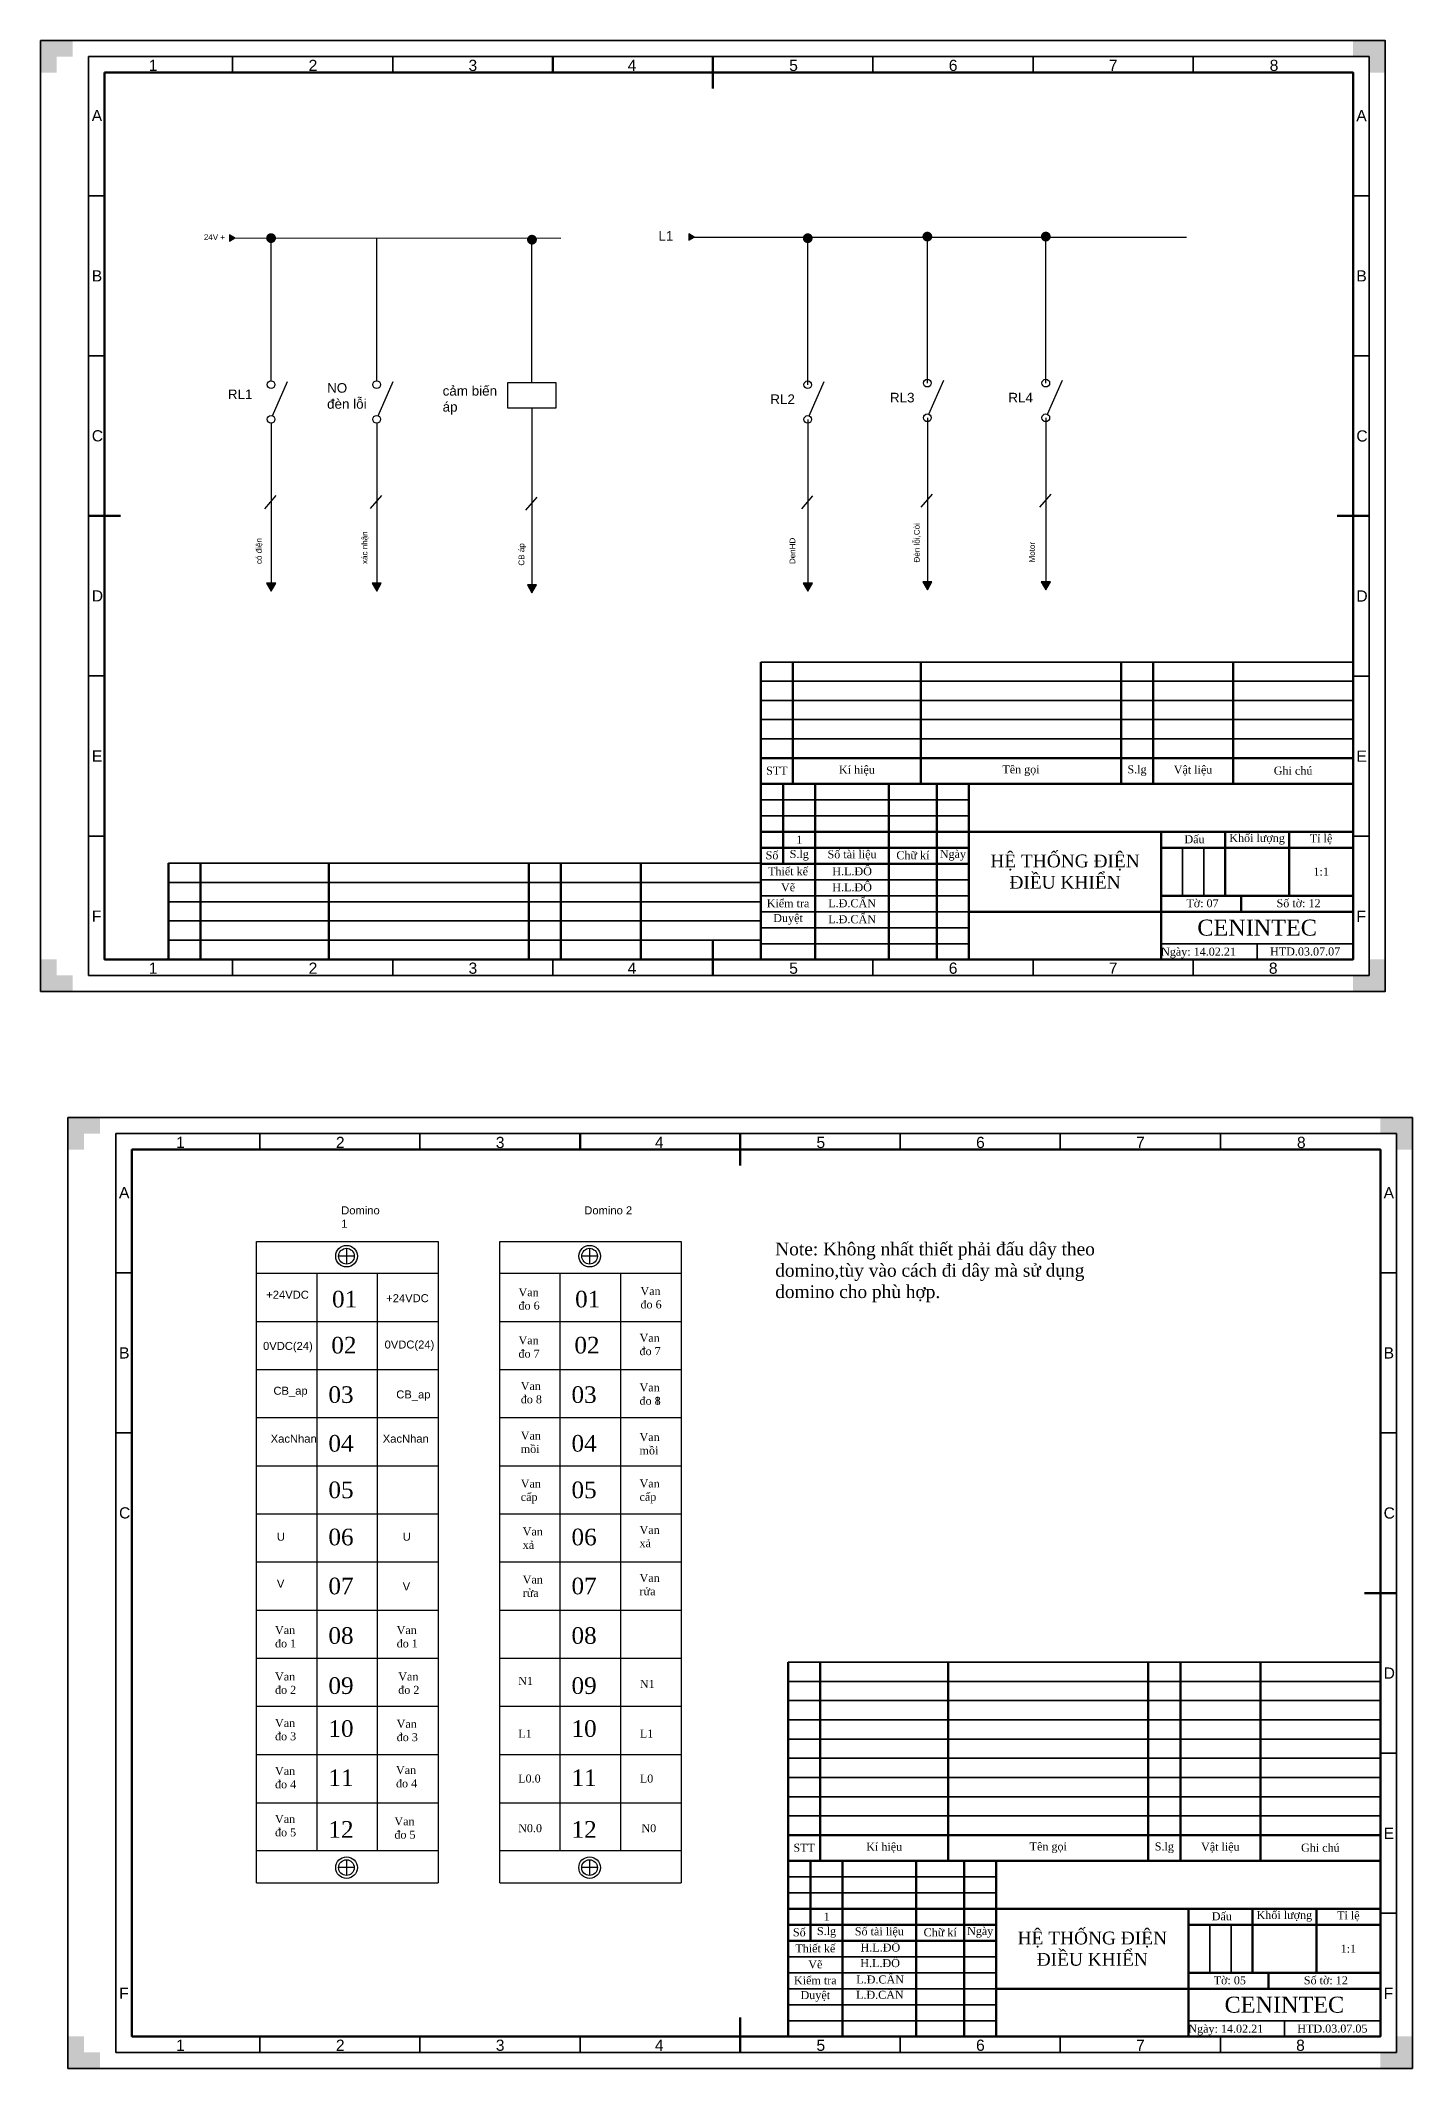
# Model space of a CAD drawing. Header units: inches. Extents: x 425 to 2523, y 1323 to 2367.
# Drawn here: x 425 to 854, y 1384 to 2018 of the extents above; entities that cross this region are included whole.
import ezdxf

# ---------------------------------------------------------------- set-up
doc = ezdxf.new("R2010")
doc.units = ezdxf.units.IN
doc.header["$MEASUREMENT"] = 0
doc.linetypes.add('HIDDEN', pattern=[0.375, 0.25, -0.125])
for name, color, linetype in [('2', 7, 'Continuous'), ('5', 5, 'HIDDEN'), ('duong chinh', 7, 'Continuous'), ('Khung', 7, 'Continuous'), ('SYMS', 7, 'Continuous')]:
    doc.layers.add(name, color=color, linetype=linetype)
for name, color, linetype, lineweight in [('Khung ban ve', 5, 'Continuous', 70), ('Manh khung ten', 15, 'Continuous', 35), ('Net chu', 30, 'Continuous', 50), ('THIN', 5, 'Continuous', 25)]:
    doc.layers.add(name, color=color, linetype=linetype, lineweight=lineweight)
doc.styles.add('0907', font='arial.ttf', dxfattribs={"height": 20})
doc.styles.add('HNSTYLE', font='times.ttf', dxfattribs={"height": 2.5})
doc.styles.get("Standard").update_dxf_attribs({"font": 'times.ttf', "height": 4})
doc.styles.add('WD', font='arial.ttf', dxfattribs={"height": 2.5})

# ---------------------------------------------------------------- blocks, each defined once
blk = doc.blocks.new('dau-xen')
at = {"layer": 'THIN'}
for points in [[(0, 0), (5, 0), (0, 10), (5, 10)], [(0, 5), (0, 0), (10, 5), (10, 0)]]:
    blk.add_solid(points, dxfattribs=at)
blk = doc.blocks.new('TEXT')
at = {"layer": '2', "style": 'HNSTYLE'}
blk.add_attdef('X1-10', (0, 0), '', height=2.5, dxfattribs=at)
blk = doc.blocks.new('Domino12')
at = {"layer": 'duong chinh', "linetype": 'Continuous', "lineweight": 25}
for p, q in [((1079.69, 851.47), (1079.69, 856.36)), ((1270.69, 851.44), (1270.69, 856.33)), ((1082.13, 853.91), (1077.24, 853.91)), ((1273.14, 853.89), (1268.24, 853.89))]:
    blk.add_line(p, q, dxfattribs=at)
for centre, radius in [((1079.69, 853.88), 3.38), ((1079.69, 853.91), 2.45), ((1270.69, 853.86), 3.38), ((1270.69, 853.89), 2.45)]:
    blk.add_circle(centre, radius, dxfattribs=at)
at = {"layer": 'Khung'}
for p, q in [((1074.9, 881.95), (1275.24, 881.95)), ((1074.9, 881.95), (1074.9, 844.14)), ((1084.92, 844.14), (1084.92, 881.95)), ((1099.95, 881.95), (1099.95, 844.14)), ((1114.97, 844.14), (1114.97, 881.95)), ((1130, 844.14), (1130, 881.95)), ((1145.02, 844.14), (1145.02, 881.95)), ((1160.05, 844.14), (1160.05, 881.95)), ((1175.07, 844.14), (1175.07, 881.95)), ((1190.1, 844.14), (1190.1, 881.95)), ((1205.13, 844.14), (1205.13, 881.95)), ((1220.15, 844.14), (1220.15, 881.95)), ((1235.18, 844.14), (1235.18, 881.95)), ((1250.2, 844.14), (1250.2, 881.95)), ((1265.23, 844.14), (1265.23, 881.95)), ((1275.24, 881.95), (1275.24, 844.14)), ((1074.9, 863.06), (1074.9, 825.25)), ((1084.92, 825.25), (1084.92, 863.06)), ((1084.92, 863.05), (1265.23, 863.05)), ((1099.95, 863.06), (1099.95, 825.25)), ((1114.97, 825.25), (1114.97, 863.06)), ((1130, 825.25), (1130, 863.06)), ((1145.02, 825.25), (1145.02, 863.06)), ((1160.05, 825.25), (1160.05, 863.06)), ((1175.07, 825.25), (1175.07, 863.06)), ((1190.1, 825.25), (1190.1, 863.06)), ((1205.13, 825.25), (1205.13, 863.06)), ((1220.15, 825.25), (1220.15, 863.06)), ((1235.18, 825.25), (1235.18, 863.06)), ((1250.2, 825.25), (1250.2, 863.06)), ((1265.23, 825.25), (1265.23, 863.06)), ((1275.24, 863.06), (1275.24, 825.25)), ((1084.92, 844.16), (1265.23, 844.16)), ((1275.24, 825.25), (1074.9, 825.25))]:
    blk.add_line(p, q, dxfattribs=at)
at = {"layer": '2', "xscale": 2.080000000000377, "yscale": 2.080000000000377, "zscale": 2.080000000000377, "rotation": 270}
for p, values in [((1089.03, 859.53), {'X1-10': '12'}), ((1105.18, 859.53), {'X1-10': '11'}), ((1120.54, 859.53), {'X1-10': '10'}), ((1133.95, 859.53), {'X1-10': '09'}), ((1149.6, 859.53), {'X1-10': '08'}), ((1165.07, 859.53), {'X1-10': '07'}), ((1180.37, 859.53), {'X1-10': '06'}), ((1195.09, 859.53), {'X1-10': '05'}), ((1209.63, 859.53), {'X1-10': '04'}), ((1224.85, 859.53), {'X1-10': '03'}), ((1240.29, 858.62), {'X1-10': '02'}), ((1254.68, 858.4), {'X1-10': '01'})]:
    blk.add_blockref('TEXT', p, dxfattribs=at).add_auto_attribs(values)
blk = doc.blocks.new('out')
blk.add_hatch(color=256).paths.add_polyline_path([(1893.94, 2268.02), (1892.74, 2265.95), (1895.14, 2265.95)])
blk.add_lwpolyline([(1893.94, 2268.02), (1892.74, 2265.95), (1895.14, 2265.95)], close=True)

msp = doc.modelspace()

# ---------------------------------------------------------------- hatches: boundary and pattern name
at = {"layer": '2', "lineweight": 25}
for points in [[(485.7, 1955.83), (484.02, 1956.8), (484.02, 1954.85)], [(629.19, 1956.11), (627.5, 1957.09), (627.5, 1955.14)]]:
    msp.add_hatch(color=256, dxfattribs=at).paths.add_polyline_path(points)

# ---------------------------------------------------------------- linework, layer by layer
for p, q in [((498.53, 1875.36), (495, 1871.28)), ((531.53, 1875.37), (528, 1871.29)), ((666.17, 1875.34), (662.64, 1871.25)), ((703.53, 1875.84), (700, 1871.75)), ((740.53, 1875.84), (737, 1871.75)), ((580.03, 1874.86), (576.5, 1870.78))]:
    msp.add_line(p, q)
at = {"layer": '2', "color": 1, "lineweight": 25}
for p, q in [((485.7, 1955.83), (587.5, 1955.8)), ((629.19, 1956.11), (658.85, 1956.11)), ((658.85, 1956.11), (782.91, 1956.11))]:
    msp.add_line(p, q, dxfattribs=at)
at = {"layer": '2', "linetype": 'Continuous', "const_width": 1.53}
for points in [[(497, 1955.03, 1), (497, 1956.56, 1)], [(664.64, 1955, 1), (664.64, 1956.53, 1)], [(702, 1955.5, 1), (702, 1957.03, 1)], [(739, 1955.5, 1), (739, 1957.03, 1)], [(578.5, 1954.53, 1), (578.5, 1956.06, 1)]]:
    msp.add_lwpolyline(points, format="xyb", close=True, dxfattribs=at)
at = {"layer": '2', "lineweight": 25}
for points in [[(485.7, 1955.83), (484.02, 1956.8), (484.02, 1954.85)], [(629.19, 1956.11), (627.5, 1957.09), (627.5, 1955.14)]]:
    msp.add_lwpolyline(points, close=True, dxfattribs=at)
at = {"layer": 'Khung ban ve'}
for p, q in [((635, 2012.5), (635, 2002.5)), ((440, 1869), (450, 1869)), ((830, 1869), (840, 1869)), ((650, 1785.38), (650, 1823.38)), ((660, 1785.38), (660, 1823.38)), ((700, 1785.38), (700, 1823.38)), ((762.5, 1785.38), (762.5, 1823.38)), ((772.5, 1785.38), (772.5, 1823.38)), ((797.5, 1785.38), (797.5, 1823.38)), ((650, 1793.38), (835.02, 1793.38)), ((650, 1730.38), (650, 1785.38)), ((650, 1785.38), (835.02, 1785.38)), ((657, 1760.38), (657, 1785.38)), ((667, 1730.38), (667, 1785.38)), ((690, 1730.38), (690, 1785.38)), ((705, 1730.38), (705, 1785.38)), ((715, 1730.38), (715, 1785.38)), ((835, 1780.38), (835.02, 1780.38)), ((835, 1775.38), (835.02, 1775.38)), ((650, 1770.38), (835.02, 1770.38)), ((775, 1730.38), (775, 1770.38)), ((795, 1750.38), (795, 1770.38)), ((815, 1750.38), (815, 1770.38)), ((650, 1765.38), (715, 1765.38)), ((775, 1765.38), (835.02, 1765.38)), ((465, 1730.5), (465, 1760.5)), ((475, 1730.5), (475, 1760.5)), ((515, 1730.5), (515, 1760.5)), ((577.5, 1730.5), (577.5, 1760.5)), ((587.5, 1730.5), (587.5, 1760.5)), ((612.5, 1730.5), (612.5, 1760.5)), ((650, 1760.38), (715, 1760.38)), ((835, 1760.38), (835.02, 1760.38)), ((835, 1755.38), (835.02, 1755.38)), ((775, 1750.38), (835.02, 1750.38)), ((800, 1745.38), (800, 1750.38)), ((835, 1745.38), (715, 1745.38)), ((635, 1736.43), (635, 1725.5)), ((835, 1740.38), (835.02, 1740.38)), ((643.52, 1676.07), (643.52, 1666.07)), ((838.52, 1532.57), (848.52, 1532.57)), ((658.52, 1448.95), (658.52, 1510.95)), ((668.52, 1448.95), (668.52, 1510.95)), ((708.52, 1448.95), (708.52, 1510.95)), ((771.02, 1448.95), (771.02, 1510.95)), ((781.02, 1448.95), (781.02, 1510.95)), ((806.02, 1448.95), (806.02, 1510.95)), ((658.52, 1456.95), (843.54, 1456.95)), ((658.52, 1393.95), (658.52, 1448.95)), ((658.52, 1448.95), (843.54, 1448.95)), ((665.52, 1423.95), (665.52, 1448.95)), ((675.52, 1393.95), (675.52, 1448.95)), ((698.52, 1393.95), (698.52, 1448.95)), ((713.52, 1393.95), (713.52, 1448.95)), ((723.52, 1393.95), (723.52, 1448.95)), ((843.52, 1443.95), (843.54, 1443.95)), ((843.52, 1438.95), (843.54, 1438.95)), ((658.52, 1433.95), (843.54, 1433.95)), ((783.52, 1393.95), (783.52, 1433.95)), ((803.52, 1413.95), (803.52, 1433.95)), ((823.52, 1413.95), (823.52, 1433.95)), ((658.52, 1428.95), (723.52, 1428.95)), ((783.52, 1428.95), (843.54, 1428.95)), ((658.52, 1423.95), (723.52, 1423.95)), ((843.52, 1423.95), (843.54, 1423.95)), ((843.52, 1418.95), (843.54, 1418.95)), ((783.52, 1413.95), (843.54, 1413.95)), ((808.52, 1408.95), (808.52, 1413.95)), ((843.52, 1408.95), (723.52, 1408.95)), ((643.52, 1400), (643.52, 1389.07)), ((843.52, 1403.95), (843.54, 1403.95))]:
    msp.add_line(p, q, dxfattribs=at)
for points in [[(445, 2007.5), (835, 2007.5), (835, 1730.5), (445, 1730.5)], [(453.52, 1671.07), (843.52, 1671.07), (843.52, 1394.07), (453.52, 1394.07)]]:
    msp.add_lwpolyline(points, close=True, dxfattribs=at)
at = {"layer": 'Manh khung ten'}
for p, q in [((485, 2012.5), (485, 2007.5)), ((535, 2012.5), (535, 2007.5)), ((685, 2012.5), (685, 2007.5)), ((735, 2012.5), (735, 2007.5)), ((785, 2012.5), (785, 2007.5)), ((444.97, 1969.04), (439.98, 1969.04)), ((839.97, 1969.04), (834.98, 1969.04)), ((444.98, 1919), (440, 1919)), ((839.98, 1919), (835, 1919)), ((444.98, 1819.04), (440, 1819.04)), ((650, 1823.38), (835.02, 1823.38)), ((839.98, 1819), (835, 1819)), ((650, 1817.38), (835.02, 1817.38)), ((650, 1811.38), (835.02, 1811.38)), ((650, 1805.38), (835.02, 1805.38)), ((650, 1799.38), (835.02, 1799.38)), ((650, 1780.38), (715, 1780.38)), ((650, 1775.38), (715, 1775.38)), ((445, 1769), (440.02, 1769)), ((840, 1768.96), (835.02, 1768.96)), ((781.67, 1750.38), (781.67, 1765.38)), ((788.33, 1750.38), (788.33, 1765.38)), ((465, 1760.5), (650.02, 1760.5)), ((650, 1755.38), (715, 1755.38)), ((465, 1754.5), (650.02, 1754.5)), ((465, 1748.5), (650.02, 1748.5)), ((650, 1750.38), (715, 1750.38)), ((465, 1742.5), (650.02, 1742.5)), ((650, 1745.38), (715, 1745.38)), ((465, 1736.5), (650.02, 1736.5)), ((650, 1740.38), (715, 1740.38)), ((485, 1730.5), (485, 1725.5)), ((535, 1730.5), (535, 1725.5)), ((585, 1730.5), (585, 1725.5)), ((650, 1735.38), (715, 1735.38)), ((685, 1730.5), (685, 1725.5)), ((735, 1730.5), (735, 1725.5)), ((775, 1735.38), (835.02, 1735.38)), ((785, 1730.5), (785, 1725.5)), ((805.01, 1735.38), (805.01, 1730.5)), ((493.52, 1676.07), (493.52, 1671.07)), ((543.52, 1676.07), (543.52, 1671.07)), ((693.52, 1676.07), (693.52, 1671.07)), ((743.52, 1676.07), (743.52, 1671.07)), ((793.52, 1676.07), (793.52, 1671.07)), ((453.49, 1632.61), (448.5, 1632.61)), ((848.49, 1632.61), (843.5, 1632.61)), ((453.5, 1582.57), (448.52, 1582.57)), ((848.5, 1582.57), (843.52, 1582.57)), ((658.52, 1510.95), (843.54, 1510.95)), ((658.52, 1504.95), (843.54, 1504.95)), ((658.52, 1498.95), (843.54, 1498.95)), ((658.52, 1492.95), (843.54, 1492.95)), ((658.52, 1486.95), (843.54, 1486.95)), ((848.5, 1482.57), (843.52, 1482.57)), ((658.52, 1480.95), (843.54, 1480.95)), ((658.52, 1474.95), (843.54, 1474.95)), ((658.52, 1468.95), (843.54, 1468.95)), ((658.52, 1462.95), (843.54, 1462.95)), ((658.52, 1443.95), (723.52, 1443.95)), ((658.52, 1438.95), (723.52, 1438.95)), ((848.52, 1432.53), (843.54, 1432.53)), ((790.19, 1413.95), (790.19, 1428.95)), ((796.85, 1413.95), (796.85, 1428.95)), ((658.52, 1418.95), (723.52, 1418.95)), ((658.52, 1413.95), (723.52, 1413.95)), ((658.52, 1408.95), (723.52, 1408.95)), ((658.52, 1403.95), (723.52, 1403.95)), ((493.52, 1394.07), (493.52, 1389.07)), ((543.52, 1394.07), (543.52, 1389.07)), ((593.52, 1394.07), (593.52, 1389.07)), ((658.52, 1398.95), (723.52, 1398.95)), ((693.52, 1394.07), (693.52, 1389.07)), ((743.52, 1394.07), (743.52, 1389.07)), ((783.52, 1398.95), (843.54, 1398.95)), ((793.52, 1394.07), (793.52, 1389.07)), ((813.53, 1398.95), (813.53, 1394.07))]:
    msp.add_line(p, q, dxfattribs=at)
at = {"layer": 'Manh khung ten', "lineweight": 25}
for points in [[(425, 1720.5), (845, 1720.5), (845, 2017.5), (425, 2017.5)], [(433.52, 1384.07), (853.52, 1384.07), (853.52, 1681.07), (433.52, 1681.07)]]:
    msp.add_lwpolyline(points, close=True, dxfattribs=at)
at = {"layer": 'Manh khung ten'}
for points in [[(425, 2017.5), (845, 2017.5), (845, 1720.5), (425, 1720.5)], [(440, 2012.5), (840, 2012.5), (840, 1725.5), (440, 1725.5)], [(433.52, 1681.07), (853.52, 1681.07), (853.52, 1384.07), (433.52, 1384.07)], [(448.52, 1676.07), (848.52, 1676.07), (848.52, 1389.07), (448.52, 1389.07)]]:
    msp.add_lwpolyline(points, close=True, dxfattribs=at)
at = {"layer": 'Net chu'}
for p, q in [((585, 2012.5), (585, 2007.5)), ((593.52, 1676.07), (593.52, 1671.07))]:
    msp.add_line(p, q, dxfattribs=at)
at = {"layer": 'SYMS'}
for p, q in [((497, 1911.21), (497, 1955.8)), ((530, 1911.22), (530, 1955.8)), ((578.5, 1910.71), (578.5, 1955.3)), ((664.64, 1909.99), (664.64, 1955.77)), ((702, 1910.49), (702, 1956.27)), ((739, 1910.49), (739, 1956.27)), ((578.5, 1902.71), (578.5, 1847.49)), ((497, 1897.99), (497, 1847.99)), ((530, 1898), (530, 1848)), ((664.64, 1899.16), (664.64, 1847.97)), ((702, 1899.66), (702, 1848.47)), ((739, 1899.66), (739, 1848.47))]:
    msp.add_line(p, q, dxfattribs=at)
at = {"layer": 'SYMS', "color": 0}
for p, q in [((497.48, 1900.29), (502.17, 1911)), ((530.48, 1900.3), (535.17, 1911)), ((665.12, 1900.26), (669.8, 1910.97)), ((702.48, 1900.76), (707.17, 1911.47)), ((739.48, 1900.76), (744.17, 1911.47))]:
    msp.add_line(p, q, dxfattribs=at)
at = {"layer": 'SYMS'}
msp.add_lwpolyline([(571, 1910.71), (586, 1910.71), (586, 1902.71), (571, 1902.71)], close=True, dxfattribs=at)
at = {"layer": 'SYMS', "color": 1}
for centre in [(497, 1910.02), (530, 1910.02), (664.64, 1909.99), (702, 1910.49), (739, 1910.49), (497, 1899.19), (530, 1899.2), (664.64, 1899.16), (702, 1899.66), (739, 1899.66)]:
    msp.add_circle(centre, 1.2, dxfattribs=at)

# ---------------------------------------------------------------- block references
at = {"xscale": 1.2, "yscale": 1.2, "zscale": 1.2, "rotation": 180}
for p in [(2769.73, 4567.13), (2802.73, 4567.14), (2851.23, 4566.63), (2937.37, 4567.1), (2974.73, 4567.6), (3011.73, 4567.6)]:
    msp.add_blockref('out', p, dxfattribs=at)
at = {"layer": '5', "color": 0, "linetype": 'Continuous', "lineweight": 211, "ltscale": 2, "rotation": 90}
for p in [(1374.45, 367.1), (1450.38, 367.1)]:
    msp.add_blockref('Domino12', p, dxfattribs=at)
at = {"layer": 'Manh khung ten', "xscale": -1, "rotation": 180}
for p in [(425, 2017.5), (433.52, 1681.07)]:
    msp.add_blockref('dau-xen', p, dxfattribs=at)
at = {"layer": 'Manh khung ten', "rotation": 180}
for p in [(845, 2017.5), (853.52, 1681.07)]:
    msp.add_blockref('dau-xen', p, dxfattribs=at)
at = {"layer": 'Manh khung ten'}
for p in [(425, 1720.5), (433.52, 1384.07)]:
    msp.add_blockref('dau-xen', p, dxfattribs=at)
at = {"layer": 'Manh khung ten', "xscale": -1}
for p in [(845, 1720.5), (853.52, 1384.07)]:
    msp.add_blockref('dau-xen', p, dxfattribs=at)

# ---------------------------------------------------------------- texts
at = {"char_height": 3, "attachment_point": 1, "style": 'WD'}
for s, insert, width in [('\\pt3;RL1', (483.5, 1908.5), 8.2552), ('\\pt3;NO đèn lỗi', (514.5, 1910.5), 12.9873), ('\\pt3;cảm biến áp', (550.59, 1909.59), 19.3827), ('\\pt3;RL2', (652.94, 1906.97), 8.2552), ('\\pt3;RL3', (690.3, 1907.47), 8.2552), ('\\pt3;RL4', (727.3, 1907.47), 8.2552)]:
    msp.add_mtext(s, dxfattribs=dict(at, insert=insert, width=width))
at = {"attachment_point": 5}
for s, insert, char_height, width in [('HỆ THỐNG ĐIỆN ĐIỀU KHIỂN', (745, 1757.88), 4, 60), ('1:1', (825.01, 1757.88), 2.5, 20.0168), ('{\\fTimes New Roman|b0|i0|c238|p18;HTD.0}3{\\fTimes New Roman|b0|i0|c238|p18;.0}7{\\fTimes New Roman|b0|i0|c238|p18;.0}7', (820, 1732.94), 2.5, 29.9915), ('HỆ THỐNG ĐIỆN ĐIỀU KHIỂN', (753.52, 1421.45), 4, 60), ('1:1', (833.53, 1421.45), 2.5, 20.0168), ('{\\fTimes New Roman|b0|i0|c238|p18;HTD.0}3{\\fTimes New Roman|b0|i0|c238|p18;.0}7{\\fTimes New Roman|b0|i0|c238|p18;.05}', (828.52, 1396.51), 2.5, 29.9915)]:
    msp.add_mtext(s, dxfattribs=dict(at, insert=insert, char_height=char_height, width=width))
at = {"color": 2, "linetype": 'ByBlock', "lineweight": 25, "char_height": 2.5, "width": 30.0084, "attachment_point": 1}
for insert in [(775, 1734.16), (783.52, 1397.73)]:
    msp.add_mtext('{\\fTimes New Roman|b0|i0|c0|p18;Ngày: 14.02.21}', dxfattribs=dict(at, insert=insert))
at = {"layer": '2', "color": 0, "insert": (476, 1957), "char_height": 1.8, "width": 27.2678, "attachment_point": 1, "style": 'WD'}
msp.add_mtext('24V +', dxfattribs=at)
at = {"layer": '2', "color": 0, "char_height": 1.8, "width": 27.2678, "attachment_point": 1, "rotation": 90, "style": 'WD'}
for s, insert in [('xác nhận', (525.3, 1854)), ('Đèn lỗi,Còi', (697.8, 1854.47)), ('có điện', (492.3, 1853.99)), ('CB áp', (574.3, 1853.49)), ('DenHD', (658.94, 1853.97)), ('Motor ', (733.8, 1854.47))]:
    msp.add_mtext(s, dxfattribs=dict(at, insert=insert))
at = {"layer": 'Net chu', "style": '0907'}
for s, p in [('1', (458.81, 2008)), ('2', (508.73, 2008)), ('3', (558.68, 2008)), ('4', (608.38, 2008)), ('5', (658.84, 2008)), ('6', (708.69, 2008)), ('7', (758.67, 2008)), ('8', (808.92, 2008)), ('A', (440.98, 1992.33)), ('A', (835.98, 1992.29)), ('B', (441, 1942.25)), ('B', (836, 1942.25)), ('C', (441, 1892.29)), ('C', (836, 1892.25)), ('D', (441, 1842.29)), ('D', (836, 1842.25)), ('E', (441.02, 1792.25)), ('E', (836.02, 1792.22)), ('F', (441.02, 1742.25)), ('F', (836.02, 1742.22)), ('1', (458.81, 1726)), ('2', (508.73, 1726)), ('3', (558.68, 1726)), ('4', (608.38, 1726)), ('5', (658.84, 1726)), ('6', (708.69, 1726)), ('7', (758.67, 1726)), ('8', (808.67, 1726)), ('1', (467.33, 1671.57)), ('2', (517.25, 1671.57)), ('3', (567.2, 1671.57)), ('4', (616.9, 1671.57)), ('5', (667.36, 1671.57)), ('6', (717.21, 1671.57)), ('7', (767.19, 1671.57)), ('8', (817.44, 1671.57)), ('A', (449.5, 1655.9)), ('A', (844.5, 1655.86)), ('B', (449.52, 1605.82)), ('B', (844.52, 1605.82)), ('C', (449.52, 1555.86)), ('C', (844.52, 1555.82)), ('D', (844.52, 1505.82)), ('E', (844.54, 1455.79)), ('F', (449.54, 1405.82)), ('F', (844.54, 1405.79)), ('1', (467.33, 1389.57)), ('2', (517.25, 1389.57)), ('3', (567.2, 1389.57)), ('4', (616.9, 1389.57)), ('5', (667.36, 1389.57)), ('6', (717.21, 1389.57)), ('7', (767.19, 1389.57)), ('8', (817.19, 1389.57))]:
    msp.add_text(s, height=3.5, dxfattribs=at).set_placement(p)
at = {"layer": 'Net chu', "attachment_point": 5}
for s, insert, char_height, width in [('{\\fTimes New Roman|b0|i0|c238|p18;S}TT', (654.99, 1789.44), 2.5, 10.0169), ('Kí hiệu', (679.99, 1789.44), 2.5, 40.0169), ('Tên gọi', (731.24, 1789.44), 2.5, 62.5169), ('{\\fTimes New Roman|b0|i0|c238|p18;S}.lg', (767.49, 1789.44), 2.5, 10.0169), ('Vật liệu', (784.99, 1789.44), 2.5, 25.0169), ('Ghi chú', (816.24, 1789.44), 2.5, 37.5168), ('1', (662, 1767.88), 2.5, 10), (' Dấu', (784.98, 1768), 2.5, 120.0168), ('Khối lượng', (804.98, 1768), 2.5, 120.0168), ('Tỉ lệ', (824.98, 1768), 2.5, 120.0168), ('Số', (653.48, 1763), 2.5, 7), ('S.lg', (661.98, 1763), 2.5, 10), ('Số tài liệu', (678.48, 1763), 2.5, 23), ('Chữ kí', (697.48, 1763), 2.5, 15), ('Ngày', (709.98, 1763), 2.5, 10), ('Thiết kế', (658.48, 1758), 2.5, 17), ('H.L.ĐÔ', (678.49, 1758), 2.5, 23.0169), ('H.L.ĐÔ', (678.49, 1753), 2.5, 23.0169), ('{\\fTimes New Roman|b0|i0|c186|p18;Kiểm tra}', (658.48, 1748), 2.5, 17), ('Vẽ', (658.48, 1753), 2.5, 17), ('L.Đ.CẨN', (678.49, 1748), 2.5, 23.0169), ('{\\fTimes New Roman|b0|i0|c186|p18; Tờ:} 07', (787.48, 1748), 2.5, 25), ('{\\fTimes New Roman|b0|i0|c186|p18; Số tờ:} 12', (817.48, 1748), 2.5, 35), ('Duyệt', (658.48, 1743), 2.5, 17), ('L.Đ.CẨN', (678.49, 1743), 2.5, 23.0169), ('CENINTEC', (805, 1740.38), 5, 60), ('{\\fTimes New Roman|b0|i0|c238|p18;S}TT', (663.51, 1453.01), 2.5, 10.0169), ('Kí hiệu', (688.51, 1453.01), 2.5, 40.0169), ('Tên gọi', (739.76, 1453.01), 2.5, 62.5169), ('{\\fTimes New Roman|b0|i0|c238|p18;S}.lg', (776.01, 1453.01), 2.5, 10.0169), ('Vật liệu', (793.51, 1453.01), 2.5, 25.0169), ('Ghi chú', (824.76, 1453.01), 2.5, 37.5168), ('1', (670.52, 1431.45), 2.5, 10), (' Dấu', (793.5, 1431.57), 2.5, 120.0168), ('Khối lượng', (813.5, 1431.57), 2.5, 120.0168), ('Tỉ lệ', (833.5, 1431.57), 2.5, 120.0168), ('Số', (662, 1426.57), 2.5, 7), ('S.lg', (670.5, 1426.57), 2.5, 10), ('Số tài liệu', (687, 1426.57), 2.5, 23), ('Chữ kí', (706, 1426.57), 2.5, 15), ('Ngày', (718.5, 1426.57), 2.5, 10), ('Thiết kế', (667, 1421.57), 2.5, 17), ('H.L.ĐÔ', (687.24, 1416.95), 2.5, 23.0169), ('H.L.ĐÔ', (687.32, 1421.82), 2.5, 23.0169), ('{\\fTimes New Roman|b0|i0|c186|p18;Kiểm tra}', (667, 1411.57), 2.5, 17), ('Vẽ', (667, 1416.57), 2.5, 17), ('L.Đ.CẨN', (687.24, 1411.84), 2.5, 23.0169), ('{\\fTimes New Roman|b0|i0|c186|p18; Tờ:} 05', (796, 1411.57), 2.5, 25), ('{\\fTimes New Roman|b0|i0|c186|p18; Số tờ:} 12', (826, 1411.57), 2.5, 35), ('Duyệt', (667, 1406.57), 2.5, 17), ('L.Đ.CẨN', (687.16, 1407.05), 2.5, 23.0169), ('CENINTEC', (813.52, 1403.95), 5, 60)]:
    msp.add_mtext(s, dxfattribs=dict(at, insert=insert, char_height=char_height, width=width))
at = {"layer": 'SYMS', "color": 1, "attachment_point": 1, "style": 'WD'}
for s, insert, char_height, width in [('{\\C0;L1}', (618, 1958), 3, 16.8599), ('{\\C0;Domino 1}', (518.91, 1653.35), 2.5, 14.0499), ('{\\C0;Domino 2}', (594.84, 1653.35), 2.5, 18.6238), ('{\\C0;0VDC(24)}', (494.5, 1611), 2.5, 14.0499), ('{\\C0;0VDC(24)}', (532.46, 1611.44), 2.5, 14.0499), ('{\\C0;CB_ap}', (497.75, 1597.01), 2.5, 14.0499), ('{\\C0;CB_ap}', (536.11, 1595.86), 2.5, 14.0499), ('{\\C0;XacNhan}', (496.89, 1582.04), 2.5, 14.0499), ('{\\C0;XacNhan}', (531.89, 1582.04), 2.5, 14.0499), ('{\\C0;U}', (538.12, 1551.41), 2.5, 14.0499), ('{\\C0;V}', (498.82, 1536.73), 2.5, 14.0499), ('{\\C0;V}', (538.12, 1535.89), 2.5, 14.0499)]:
    msp.add_mtext(s, dxfattribs=dict(at, insert=insert, char_height=char_height, width=width))
at = {"layer": 'SYMS', "color": 1, "insert": (654.49, 1642.04), "char_height": 4, "attachment_point": 1}
msp.add_mtext_dynamic_manual_height_columns('Note: Không nhất thiết phải đấu dây theo domino,tùy vào cách đi dây mà sử dụng domino cho phù hợp.', width=102.264, gutter_width=50, heights=[32.31], dxfattribs=at)
at = {"layer": 'SYMS', "char_height": 2.5, "attachment_point": 1}
for s, width, heights, insert in [('Van đo 6', 8.5746, [0], (612.39, 1628.14)), ('Van đo 6', 8.5746, [0], (574.29, 1627.77)), ('Van đo 7', 8.5746, [0], (574.29, 1612.77)), ('Van đo 7', 8.5746, [0], (612.1, 1613.54)), ('Van đo 8', 8.5746, [0], (575, 1598.5)), ('Van đo 1', 8.5746, [0], (612.1, 1598.04)), ('Van đo 8', 8.5746, [0], (612.1, 1598.04)), ('Van mồi', 8.5746, [0], (575, 1583)), ('Van mồi', 8.5746, [0], (612.1, 1582.54)), ('Van cấp', 8.5746, [0], (575, 1568)), ('Van cấp', 8.5746, [0], (612.1, 1568.04)), ('Van xả', 8.5746, [0], (575.6, 1553.04)), ('Van xả', 8.5746, [0], (612.1, 1553.54)), ('Van rửa', 8.5746, [0], (575.6, 1538.04)), ('Van rửa', 8.5746, [0], (612.1, 1538.54)), ('Van đo 1', 8.5746, [0], (498.23, 1522.25)), ('Van đo 1', 8.5746, [0], (536.23, 1522.25)), ('Van đo 2', 8.5746, [0], (498.23, 1507.75)), ('Van đo 2', 8.5746, [0], (536.73, 1507.75)), ('N1', 11.3361, [0], (574.19, 1506.37)), ('N1', 11.3361, [0], (612.19, 1505.42)), ('Van đo 3', 8.5746, [0], (498.23, 1493.25)), ('Van đo 3', 8.5746, [0], (536.23, 1492.97)), ('L1', 11.3361, [0], (574.19, 1489.87)), ('L1', 11.3361, [0], (612.19, 1489.92)), ('Van đo 4', 8.5746, [6.78], (498.23, 1478.25)), ('Van đo 4', 8.5746, [0], (536.02, 1478.53)), ('L0.0', 11.3361, [0], (574.19, 1475.87)), ('L0', 11.3361, [0], (612.19, 1475.87)), ('Van đo 5', 8.5746, [6.78], (498.23, 1463.25)), ('Van đo 5', 8.5746, [0], (535.52, 1462.53)), ('N0.0', 11.3361, [0], (574.19, 1460.37)), ('N0', 11.3361, [0], (612.69, 1460.37))]:
    msp.add_mtext_dynamic_manual_height_columns(s, width=width, gutter_width=30, heights=heights, dxfattribs=dict(at, insert=insert))
at = {"layer": 'SYMS', "char_height": 2.5, "width": 14.0499, "attachment_point": 1, "style": 'WD'}
for s, insert in [('{\\C0;+24VDC}', (495.5, 1627)), ('{\\C0;+24VDC}', (532.96, 1625.91)), ('{\\C0;U}', (498.82, 1551.41))]:
    msp.add_mtext(s, dxfattribs=dict(at, insert=insert))

doc.saveas('drawing.dxf')
